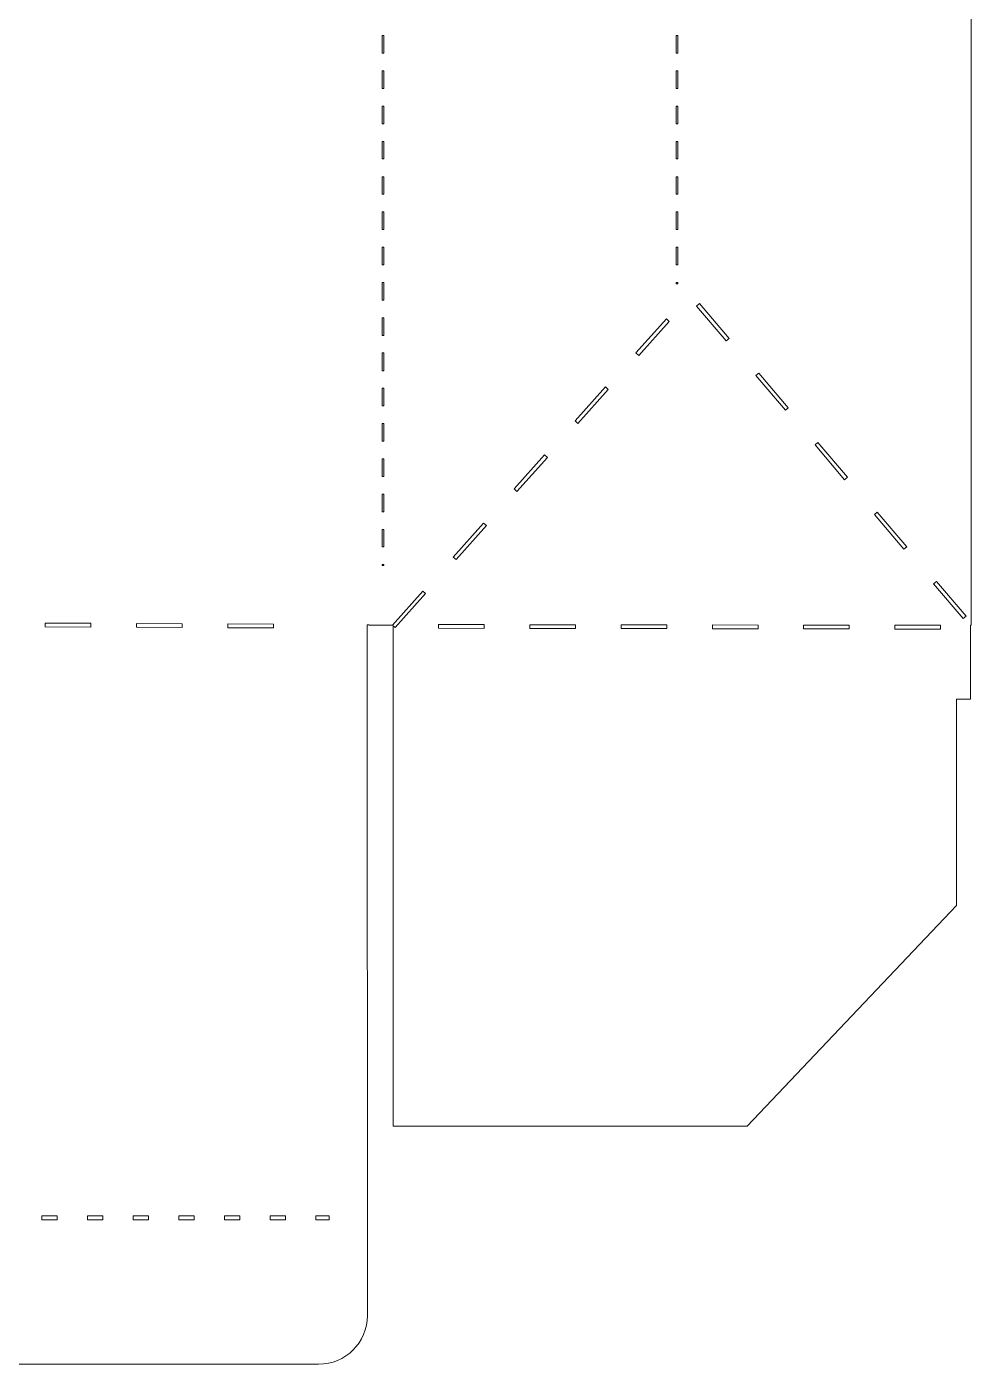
# Model space of a CAD drawing. Header units: centimetres. Extents: x -12.7 to 12.7, y -9.3 to 9.3.
# Drawn here: x 6.08 to 12.65, y -9.29 to 0.01 of the extents above; entities that cross this region are included whole.
import ezdxf

# ---------------------------------------------------------------- set-up
doc = ezdxf.new("R2010")
doc.units = ezdxf.units.CM
doc.header["$MEASUREMENT"] = 0
doc.layers.add('Layer 1', color=7, linetype='Continuous')

msp = doc.modelspace()

# ---------------------------------------------------------------- linework, layer by layer
at = {"layer": 'Layer 1', "color": 232, "lineweight": 18}
for points, knots in [([(-9.20378, 9.29296), (-10.36339, 9.26133), (-11.29564, 8.23865), (-11.29564, 6.98612), (-11.29564, 6.98612), (-11.29564, 6.42628), (-11.31898, 5.57654), (-11.08645, 5.05383), (-11.08645, 5.05383), (-11.08645, 5.05383), (-11.0972, 5.05383), (-11.0972, 5.05383), (-11.0972, 5.05383), (-11.0972, 5.05383), (-11.0972, 5.05879), (-11.0972, 5.05879), (-11.0972, 5.05879), (-11.0972, 5.06019), (-11.09765, 5.06127), (-11.09885, 5.06127), (-11.09885, 5.06127), (-11.09885, 5.06127), (-11.67018, 5.06127), (-11.67018, 5.06127), (-11.67018, 5.06127), (-11.67138, 5.06127), (-11.67266, 5.06019), (-11.67266, 5.05879), (-11.67266, 5.05879), (-11.67266, 5.05879), (-11.67266, 5.05796), (-11.67266, 5.05796), (-11.67266, 5.05796), (-11.68073, 5.05835), (-11.68851, 5.0588), (-11.69665, 5.0588), (-11.69665, 5.0588), (-11.69665, 5.0588), (-12.05384, 5.0588), (-12.05384, 5.0588), (-12.05384, 5.0588), (-12.07108, 5.0588), (-12.08824, 5.0588), (-12.1051, 5.05715), (-12.1051, 5.05715), (-12.10518, 5.05681), (-12.10501, 5.055), (-12.1051, 5.05467), (-12.1051, 5.05467), (-12.10632, 5.04994), (-12.10811, 5.04557), (-12.11089, 5.04144), (-12.11089, 5.04144), (-12.11089, 5.04144), (-12.65163, 4.23942), (-12.65163, 4.23942), (-12.65163, 4.23942), (-12.65163, 4.23942), (-12.65163, -3.45747), (-12.65163, -3.45747), (-12.65163, -3.45747), (-12.65163, -3.47198), (-12.65072, -3.48618), (-12.64998, -3.50046), (-12.64998, -3.50046), (-12.64998, -3.50046), (-12.64667, -3.4955), (-12.64667, -3.4955), (-12.64667, -3.4955), (-12.63475, -3.47781), (-12.61304, -3.47497), (-12.59789, -3.48889), (-12.59789, -3.48889), (-12.59789, -3.48889), (-11.92733, -4.10487), (-11.92733, -4.10487), (-11.92733, -4.10487), (-11.9137, -4.1174), (-11.91093, -4.13982), (-11.91906, -4.15696), (-11.91906, -4.15696), (-11.91906, -4.15696), (-11.69664, -4.15696), (-11.69664, -4.15696), (-11.69664, -4.15696), (-11.68848, -4.15696), (-11.68074, -4.15485), (-11.67266, -4.15448), (-11.67266, -4.15448), (-11.67266, -4.15448), (-11.67266, -4.15613), (-11.67266, -4.15613), (-11.67266, -4.15613), (-11.67266, -4.15753), (-11.67138, -4.15778), (-11.67018, -4.15778), (-11.67018, -4.15778), (-11.67018, -4.15778), (-11.09885, -4.15778), (-11.09885, -4.15778), (-11.09885, -4.15778), (-11.09765, -4.15778), (-11.0972, -4.15752), (-11.0972, -4.15613), (-11.0972, -4.15613), (-11.0972, -4.15613), (-11.0972, -4.15034), (-11.0972, -4.15034), (-11.0972, -4.15034), (-11.0972, -4.15034), (-3.42428, -4.15034), (-3.42428, -4.15034), (-3.42428, -4.15034), (-3.42428, -4.15034), (-3.42428, -4.15282), (-3.42428, -4.15282), (-3.42428, -4.15282), (-3.42428, -4.15282), (-3.41767, -4.15282), (-3.41767, -4.15282), (-3.41767, -4.15282), (-3.41767, -4.15282), (-3.41767, -4.67703), (-3.41767, -4.67703), (-3.41767, -4.67703), (-3.41767, -4.67703), (-3.3168, -4.67703), (-3.3168, -4.67703), (-3.3168, -4.67703), (-3.3168, -4.67703), (-3.3168, -6.11322), (-3.3168, -6.11322), (-3.3168, -6.11322), (-3.3168, -6.11322), (-1.81942, -7.64698), (-1.81942, -7.64698), (-1.81942, -7.64698), (-1.81942, -7.64698), (0.61475, -7.65111), (0.61475, -7.65111), (0.61475, -7.65111), (0.61475, -7.65111), (0.61475, -4.15696), (0.61475, -4.15696), (0.61475, -4.15696), (0.61475, -4.15696), (0.87355, -4.15861), (0.87355, -4.15861), (0.87355, -4.15861), (0.87355, -4.15861), (0.86611, -8.26131), (0.86611, -8.26131), (0.86611, -8.26131), (0.86611, -8.26131), (0.89588, -8.26131), (0.89588, -8.26131), (0.89588, -8.26131), (0.89588, -8.26131), (0.89588, -8.28777), (0.89588, -8.28777), (0.89588, -8.28777), (0.89588, -8.28777), (0.86611, -8.28777), (0.86611, -8.28777), (0.86611, -8.28777), (0.86611, -8.28777), (0.86528, -8.93765), (0.86528, -8.93765), (0.86528, -8.93765), (0.86528, -9.12589), (0.89697, -9.29318), (1.08521, -9.29318), (1.08521, -9.29318), (1.08521, -9.29318), (8.11155, -9.29318), (8.11155, -9.29318), (8.11155, -9.29318), (8.29979, -9.29318), (8.45137, -9.14159), (8.45137, -8.95336), (8.45137, -8.95336), (8.45137, -8.95336), (8.44972, -4.15035), (8.44972, -4.15035), (8.44972, -4.15035), (8.44972, -4.15035), (8.46295, -4.15035), (8.46295, -4.15035), (8.46295, -4.15035), (8.46295, -4.15035), (8.46295, -4.15283), (8.46295, -4.15283), (8.46295, -4.15283), (8.46295, -4.15283), (8.62666, -4.15283), (8.62666, -4.15283), (8.62666, -4.15283), (8.62666, -4.15283), (8.62501, -4.15118), (8.62501, -4.15118), (8.62501, -4.15118), (8.62501, -4.15118), (8.83668, -3.91471), (8.83668, -3.91471), (8.83668, -3.91471), (8.83668, -3.91471), (8.85652, -3.93207), (8.85652, -3.93207), (8.85652, -3.93207), (8.85652, -3.93207), (8.64485, -4.16854), (8.64485, -4.16854), (8.64485, -4.16854), (8.64485, -4.16854), (8.63079, -4.15614), (8.63079, -4.15614), (8.63079, -4.15614), (8.63079, -4.15614), (8.63079, -7.63624), (8.63079, -7.63624), (8.63079, -7.63624), (8.63079, -7.63624), (11.09224, -7.63624), (11.09224, -7.63624), (11.09224, -7.63624), (11.09224, -7.63624), (12.5491, -6.10248), (12.5491, -6.10248), (12.5491, -6.10248), (12.5491, -6.10248), (12.5491, -4.66712), (12.5491, -4.66712), (12.5491, -4.66712), (12.5491, -4.66712), (12.64667, -4.66712), (12.64667, -4.66712), (12.64667, -4.66712), (12.64667, -4.66712), (12.64667, -4.15284), (12.64667, -4.15284), (12.64667, -4.15284), (12.64667, -4.15284), (12.65163, -4.15284), (12.65163, -4.15284), (12.65163, -4.15284), (12.65163, -4.15284), (12.65163, 5.05714), (12.65163, 5.05714), (12.65163, 5.05714), (12.65163, 5.05714), (8.46295, 5.05714), (8.46295, 5.05714), (8.46295, 5.05714), (8.46295, 5.05714), (8.46295, 5.05383), (8.46295, 5.05383), (8.46295, 5.05383), (8.46295, 5.05383), (8.43649, 5.05383), (8.43649, 5.05383), (8.43649, 5.05383), (8.79976, 5.49231), (8.88545, 6.36307), (8.88545, 6.98613), (8.88545, 6.98613), (8.88545, 8.25853), (7.92253, 9.29296), (6.73736, 9.29297), (6.73736, 9.29297), (5.85738, 9.29297), (5.10098, 8.72291), (4.76952, 7.90887), (4.76952, 7.90887), (4.43816, 8.72273), (3.68297, 9.29297), (2.80334, 9.29297), (2.80334, 9.29297), (1.61817, 9.29297), (0.65608, 8.25854), (0.65608, 6.98613), (0.65608, 6.98613), (0.65608, 6.42629), (0.63191, 5.57655), (0.86444, 5.05384), (0.86444, 5.05384), (0.86444, 5.05384), (0.83219, 5.05384), (0.83219, 5.05384), (0.83219, 5.05384), (0.82749, 5.0566), (0.82295, 5.0588), (0.81731, 5.0588), (0.81731, 5.0588), (0.81731, 5.0588), (0.74207, 5.0588), (0.74207, 5.0588), (0.74207, 5.0588), (0.73874, 5.0588), (0.73601, 5.05814), (0.73297, 5.05715), (0.73297, 5.05715), (0.73297, 5.05715), (-3.4243, 5.05715), (-3.4243, 5.05715), (-3.4243, 5.05715), (-3.4243, 5.05715), (-3.4243, 5.05384), (-3.4243, 5.05384), (-3.4243, 5.05384), (-3.4243, 5.05384), (-3.51608, 5.05384), (-3.51608, 5.05384), (-3.51608, 5.05384), (-3.15281, 5.4923), (-3.06712, 6.36307), (-3.06712, 6.98613), (-3.06712, 6.98613), (-3.06712, 8.25853), (-4.03004, 9.29296), (-5.21521, 9.29297), (-5.21521, 9.29297), (-6.09519, 9.29297), (-6.85159, 8.72291), (-7.18305, 7.90887), (-7.18305, 7.90887), (-7.51441, 8.72273), (-8.26877, 9.29297), (-9.14841, 9.29297), (-9.14841, 9.29297), (-9.16693, 9.29297), (-9.1854, 9.29347), (-9.20381, 9.29297), (-9.20381, 9.29297), (-9.20381, 9.29297), (-9.20378, 9.29296), (-9.20378, 9.29296)], [0, 0, 0, 0, 0.0117647, 0.0117647, 0.0117647, 0.0117647, 0.0235294, 0.0235294, 0.0235294, 0.0235294, 0.0352941, 0.0352941, 0.0352941, 0.0352941, 0.0470588, 0.0470588, 0.0470588, 0.0470588, 0.0588235, 0.0588235, 0.0588235, 0.0588235, 0.0705882, 0.0705882, 0.0705882, 0.0705882, 0.0823529, 0.0823529, 0.0823529, 0.0823529, 0.0941176, 0.0941176, 0.0941176, 0.0941176, 0.1058824, 0.1058824, 0.1058824, 0.1058824, 0.1176471, 0.1176471, 0.1176471, 0.1176471, 0.1294118, 0.1294118, 0.1294118, 0.1294118, 0.1411765, 0.1411765, 0.1411765, 0.1411765, 0.1529412, 0.1529412, 0.1529412, 0.1529412, 0.1647059, 0.1647059, 0.1647059, 0.1647059, 0.1764706, 0.1764706, 0.1764706, 0.1764706, 0.1882353, 0.1882353, 0.1882353, 0.1882353, 0.2, 0.2, 0.2, 0.2, 0.2117647, 0.2117647, 0.2117647, 0.2117647, 0.2235294, 0.2235294, 0.2235294, 0.2235294, 0.2352941, 0.2352941, 0.2352941, 0.2352941, 0.2470588, 0.2470588, 0.2470588, 0.2470588, 0.2588235, 0.2588235, 0.2588235, 0.2588235, 0.2705882, 0.2705882, 0.2705882, 0.2705882, 0.2823529, 0.2823529, 0.2823529, 0.2823529, 0.2941176, 0.2941176, 0.2941176, 0.2941176, 0.3058824, 0.3058824, 0.3058824, 0.3058824, 0.3176471, 0.3176471, 0.3176471, 0.3176471, 0.3294118, 0.3294118, 0.3294118, 0.3294118, 0.3411765, 0.3411765, 0.3411765, 0.3411765, 0.3529412, 0.3529412, 0.3529412, 0.3529412, 0.3647059, 0.3647059, 0.3647059, 0.3647059, 0.3764706, 0.3764706, 0.3764706, 0.3764706, 0.3882353, 0.3882353, 0.3882353, 0.3882353, 0.4, 0.4, 0.4, 0.4, 0.4117647, 0.4117647, 0.4117647, 0.4117647, 0.4235294, 0.4235294, 0.4235294, 0.4235294, 0.4352941, 0.4352941, 0.4352941, 0.4352941, 0.4470588, 0.4470588, 0.4470588, 0.4470588, 0.4588235, 0.4588235, 0.4588235, 0.4588235, 0.4705882, 0.4705882, 0.4705882, 0.4705882, 0.4823529, 0.4823529, 0.4823529, 0.4823529, 0.4941176, 0.4941176, 0.4941176, 0.4941176, 0.5058824, 0.5058824, 0.5058824, 0.5058824, 0.5176471, 0.5176471, 0.5176471, 0.5176471, 0.5294118, 0.5294118, 0.5294118, 0.5294118, 0.5411765, 0.5411765, 0.5411765, 0.5411765, 0.5529412, 0.5529412, 0.5529412, 0.5529412, 0.5647059, 0.5647059, 0.5647059, 0.5647059, 0.5764706, 0.5764706, 0.5764706, 0.5764706, 0.5882353, 0.5882353, 0.5882353, 0.5882353, 0.6, 0.6, 0.6, 0.6, 0.6117647, 0.6117647, 0.6117647, 0.6117647, 0.6235294, 0.6235294, 0.6235294, 0.6235294, 0.6352941, 0.6352941, 0.6352941, 0.6352941, 0.6470588, 0.6470588, 0.6470588, 0.6470588, 0.6588235, 0.6588235, 0.6588235, 0.6588235, 0.6705882, 0.6705882, 0.6705882, 0.6705882, 0.6823529, 0.6823529, 0.6823529, 0.6823529, 0.6941176, 0.6941176, 0.6941176, 0.6941176, 0.7058824, 0.7058824, 0.7058824, 0.7058824, 0.7176471, 0.7176471, 0.7176471, 0.7176471, 0.7294118, 0.7294118, 0.7294118, 0.7294118, 0.7411765, 0.7411765, 0.7411765, 0.7411765, 0.7529412, 0.7529412, 0.7529412, 0.7529412, 0.7647059, 0.7647059, 0.7647059, 0.7647059, 0.7764706, 0.7764706, 0.7764706, 0.7764706, 0.7882353, 0.7882353, 0.7882353, 0.7882353, 0.8, 0.8, 0.8, 0.8, 0.8117647, 0.8117647, 0.8117647, 0.8117647, 0.8235294, 0.8235294, 0.8235294, 0.8235294, 0.8352941, 0.8352941, 0.8352941, 0.8352941, 0.8470588, 0.8470588, 0.8470588, 0.8470588, 0.8588235, 0.8588235, 0.8588235, 0.8588235, 0.8705882, 0.8705882, 0.8705882, 0.8705882, 0.8823529, 0.8823529, 0.8823529, 0.8823529, 0.8941176, 0.8941176, 0.8941176, 0.8941176, 0.9058824, 0.9058824, 0.9058824, 0.9058824, 0.9176471, 0.9176471, 0.9176471, 0.9176471, 0.9294118, 0.9294118, 0.9294118, 0.9294118, 0.9411765, 0.9411765, 0.9411765, 0.9411765, 0.9529412, 0.9529412, 0.9529412, 0.9529412, 0.9647059, 0.9647059, 0.9647059, 0.9647059, 0.9764706, 0.9764706, 0.9764706, 0.9764706, 1, 1, 1, 1]), ([(8.55472, -0.05096), (8.55472, -0.05096), (8.56464, -0.05096), (8.56464, -0.05096), (8.56464, -0.05096), (8.56464, -0.05096), (8.56464, -0.17333), (8.56464, -0.17333), (8.56464, -0.17333), (8.56464, -0.17333), (8.55472, -0.17333), (8.55472, -0.17333), (8.55472, -0.17333), (8.55472, -0.17333), (8.55472, -0.05096), (8.55472, -0.05096)], [0, 0, 0, 0, 0.2, 0.2, 0.2, 0.2, 0.4, 0.4, 0.4, 0.4, 0.6, 0.6, 0.6, 0.6, 1, 1, 1, 1]), ([(10.59946, -0.05096), (10.59946, -0.05096), (10.61021, -0.05096), (10.61021, -0.05096), (10.61021, -0.05096), (10.61021, -0.05096), (10.61021, -0.17333), (10.61021, -0.17333), (10.61021, -0.17333), (10.61021, -0.17333), (10.59946, -0.17333), (10.59946, -0.17333), (10.59946, -0.17333), (10.59946, -0.17333), (10.59946, -0.05096), (10.59946, -0.05096)], [0, 0, 0, 0, 0.2, 0.2, 0.2, 0.2, 0.4, 0.4, 0.4, 0.4, 0.6, 0.6, 0.6, 0.6, 1, 1, 1, 1]), ([(8.55472, -0.29653), (8.55472, -0.29653), (8.56464, -0.29653), (8.56464, -0.29653), (8.56464, -0.29653), (8.56464, -0.29653), (8.56464, -0.4189), (8.56464, -0.4189), (8.56464, -0.4189), (8.56464, -0.4189), (8.55472, -0.4189), (8.55472, -0.4189), (8.55472, -0.4189), (8.55472, -0.4189), (8.55472, -0.29653), (8.55472, -0.29653)], [0, 0, 0, 0, 0.2, 0.2, 0.2, 0.2, 0.4, 0.4, 0.4, 0.4, 0.6, 0.6, 0.6, 0.6, 1, 1, 1, 1]), ([(10.59946, -0.29653), (10.59946, -0.29653), (10.61021, -0.29653), (10.61021, -0.29653), (10.61021, -0.29653), (10.61021, -0.29653), (10.61021, -0.4189), (10.61021, -0.4189), (10.61021, -0.4189), (10.61021, -0.4189), (10.59946, -0.4189), (10.59946, -0.4189), (10.59946, -0.4189), (10.59946, -0.4189), (10.59946, -0.29653), (10.59946, -0.29653)], [0, 0, 0, 0, 0.2, 0.2, 0.2, 0.2, 0.4, 0.4, 0.4, 0.4, 0.6, 0.6, 0.6, 0.6, 1, 1, 1, 1]), ([(8.55472, -0.54127), (8.55472, -0.54127), (8.56464, -0.54127), (8.56464, -0.54127), (8.56464, -0.54127), (8.56464, -0.54127), (8.56464, -0.66447), (8.56464, -0.66447), (8.56464, -0.66447), (8.56464, -0.66447), (8.55472, -0.66447), (8.55472, -0.66447), (8.55472, -0.66447), (8.55472, -0.66447), (8.55472, -0.54127), (8.55472, -0.54127)], [0, 0, 0, 0, 0.2, 0.2, 0.2, 0.2, 0.4, 0.4, 0.4, 0.4, 0.6, 0.6, 0.6, 0.6, 1, 1, 1, 1]), ([(10.59946, -0.54127), (10.59946, -0.54127), (10.61021, -0.54127), (10.61021, -0.54127), (10.61021, -0.54127), (10.61021, -0.54127), (10.61021, -0.66447), (10.61021, -0.66447), (10.61021, -0.66447), (10.61021, -0.66447), (10.59946, -0.66447), (10.59946, -0.66447), (10.59946, -0.66447), (10.59946, -0.66447), (10.59946, -0.54127), (10.59946, -0.54127)], [0, 0, 0, 0, 0.2, 0.2, 0.2, 0.2, 0.4, 0.4, 0.4, 0.4, 0.6, 0.6, 0.6, 0.6, 1, 1, 1, 1]), ([(8.55472, -0.78684), (8.55472, -0.78684), (8.56464, -0.78684), (8.56464, -0.78684), (8.56464, -0.78684), (8.56464, -0.78684), (8.56464, -0.90921), (8.56464, -0.90921), (8.56464, -0.90921), (8.56464, -0.90921), (8.55472, -0.90921), (8.55472, -0.90921), (8.55472, -0.90921), (8.55472, -0.90921), (8.55472, -0.78684), (8.55472, -0.78684)], [0, 0, 0, 0, 0.2, 0.2, 0.2, 0.2, 0.4, 0.4, 0.4, 0.4, 0.6, 0.6, 0.6, 0.6, 1, 1, 1, 1]), ([(10.59946, -0.78684), (10.59946, -0.78684), (10.61021, -0.78684), (10.61021, -0.78684), (10.61021, -0.78684), (10.61021, -0.78684), (10.61021, -0.90921), (10.61021, -0.90921), (10.61021, -0.90921), (10.61021, -0.90921), (10.59946, -0.90921), (10.59946, -0.90921), (10.59946, -0.90921), (10.59946, -0.90921), (10.59946, -0.78684), (10.59946, -0.78684)], [0, 0, 0, 0, 0.2, 0.2, 0.2, 0.2, 0.4, 0.4, 0.4, 0.4, 0.6, 0.6, 0.6, 0.6, 1, 1, 1, 1]), ([(8.55472, -1.0324), (8.55472, -1.0324), (8.56464, -1.0324), (8.56464, -1.0324), (8.56464, -1.0324), (8.56464, -1.0324), (8.56464, -1.15477), (8.56464, -1.15477), (8.56464, -1.15477), (8.56464, -1.15477), (8.55472, -1.15477), (8.55472, -1.15477), (8.55472, -1.15477), (8.55472, -1.15477), (8.55472, -1.0324), (8.55472, -1.0324)], [0, 0, 0, 0, 0.2, 0.2, 0.2, 0.2, 0.4, 0.4, 0.4, 0.4, 0.6, 0.6, 0.6, 0.6, 1, 1, 1, 1]), ([(10.59946, -1.0324), (10.59946, -1.0324), (10.61021, -1.0324), (10.61021, -1.0324), (10.61021, -1.0324), (10.61021, -1.0324), (10.61021, -1.15477), (10.61021, -1.15477), (10.61021, -1.15477), (10.61021, -1.15477), (10.59946, -1.15477), (10.59946, -1.15477), (10.59946, -1.15477), (10.59946, -1.15477), (10.59946, -1.0324), (10.59946, -1.0324)], [0, 0, 0, 0, 0.2, 0.2, 0.2, 0.2, 0.4, 0.4, 0.4, 0.4, 0.6, 0.6, 0.6, 0.6, 1, 1, 1, 1]), ([(8.55472, -1.27714), (8.55472, -1.27714), (8.56464, -1.27714), (8.56464, -1.27714), (8.56464, -1.27714), (8.56464, -1.27714), (8.56464, -1.40034), (8.56464, -1.40034), (8.56464, -1.40034), (8.56464, -1.40034), (8.55472, -1.40034), (8.55472, -1.40034), (8.55472, -1.40034), (8.55472, -1.40034), (8.55472, -1.27714), (8.55472, -1.27714)], [0, 0, 0, 0, 0.2, 0.2, 0.2, 0.2, 0.4, 0.4, 0.4, 0.4, 0.6, 0.6, 0.6, 0.6, 1, 1, 1, 1]), ([(10.59946, -1.27714), (10.59946, -1.27714), (10.61021, -1.27714), (10.61021, -1.27714), (10.61021, -1.27714), (10.61021, -1.27714), (10.61021, -1.40034), (10.61021, -1.40034), (10.61021, -1.40034), (10.61021, -1.40034), (10.59946, -1.40034), (10.59946, -1.40034), (10.59946, -1.40034), (10.59946, -1.40034), (10.59946, -1.27714), (10.59946, -1.27714)], [0, 0, 0, 0, 0.2, 0.2, 0.2, 0.2, 0.4, 0.4, 0.4, 0.4, 0.6, 0.6, 0.6, 0.6, 1, 1, 1, 1]), ([(8.55472, -1.52271), (8.55472, -1.52271), (8.56464, -1.52271), (8.56464, -1.52271), (8.56464, -1.52271), (8.56464, -1.52271), (8.56464, -1.64508), (8.56464, -1.64508), (8.56464, -1.64508), (8.56464, -1.64508), (8.55472, -1.64508), (8.55472, -1.64508), (8.55472, -1.64508), (8.55472, -1.64508), (8.55472, -1.52271), (8.55472, -1.52271)], [0, 0, 0, 0, 0.2, 0.2, 0.2, 0.2, 0.4, 0.4, 0.4, 0.4, 0.6, 0.6, 0.6, 0.6, 1, 1, 1, 1]), ([(10.59946, -1.52271), (10.59946, -1.52271), (10.61021, -1.52271), (10.61021, -1.52271), (10.61021, -1.52271), (10.61021, -1.52271), (10.61021, -1.64508), (10.61021, -1.64508), (10.61021, -1.64508), (10.61021, -1.64508), (10.59946, -1.64508), (10.59946, -1.64508), (10.59946, -1.64508), (10.59946, -1.64508), (10.59946, -1.52271), (10.59946, -1.52271)], [0, 0, 0, 0, 0.2, 0.2, 0.2, 0.2, 0.4, 0.4, 0.4, 0.4, 0.6, 0.6, 0.6, 0.6, 1, 1, 1, 1]), ([(8.55472, -1.76827), (8.55472, -1.76827), (8.56464, -1.76827), (8.56464, -1.76827), (8.56464, -1.76827), (8.56464, -1.76827), (8.56464, -1.89064), (8.56464, -1.89064), (8.56464, -1.89064), (8.56464, -1.89064), (8.55472, -1.89064), (8.55472, -1.89064), (8.55472, -1.89064), (8.55472, -1.89064), (8.55472, -1.76827), (8.55472, -1.76827)], [0, 0, 0, 0, 0.2, 0.2, 0.2, 0.2, 0.4, 0.4, 0.4, 0.4, 0.6, 0.6, 0.6, 0.6, 1, 1, 1, 1]), ([(10.59946, -1.76827), (10.59946, -1.76827), (10.61021, -1.76827), (10.61021, -1.76827), (10.61021, -1.76827), (10.61021, -1.76827), (10.61021, -1.77819), (10.61021, -1.77819), (10.61021, -1.77819), (10.61021, -1.77819), (10.59946, -1.77819), (10.59946, -1.77819), (10.59946, -1.77819), (10.59946, -1.77819), (10.59946, -1.76827), (10.59946, -1.76827)], [0, 0, 0, 0, 0.2, 0.2, 0.2, 0.2, 0.4, 0.4, 0.4, 0.4, 0.6, 0.6, 0.6, 0.6, 1, 1, 1, 1]), ([(10.76069, -1.91545), (10.76069, -1.91545), (10.96657, -2.15688), (10.96657, -2.15688), (10.96657, -2.15688), (10.96657, -2.15688), (10.94673, -2.17424), (10.94673, -2.17424), (10.94673, -2.17424), (10.94673, -2.17424), (10.74085, -1.93281), (10.74085, -1.93281), (10.74085, -1.93281), (10.74085, -1.93281), (10.76069, -1.91545), (10.76069, -1.91545)], [0, 0, 0, 0, 0.2, 0.2, 0.2, 0.2, 0.4, 0.4, 0.4, 0.4, 0.6, 0.6, 0.6, 0.6, 1, 1, 1, 1]), ([(8.55472, -2.01384), (8.55472, -2.01384), (8.56464, -2.01384), (8.56464, -2.01384), (8.56464, -2.01384), (8.56464, -2.01384), (8.56464, -2.13621), (8.56464, -2.13621), (8.56464, -2.13621), (8.56464, -2.13621), (8.55472, -2.13621), (8.55472, -2.13621), (8.55472, -2.13621), (8.55472, -2.13621), (8.55472, -2.01384), (8.55472, -2.01384)], [0, 0, 0, 0, 0.2, 0.2, 0.2, 0.2, 0.4, 0.4, 0.4, 0.4, 0.6, 0.6, 0.6, 0.6, 1, 1, 1, 1]), ([(10.53083, -2.02128), (10.53083, -2.02128), (10.55067, -2.03947), (10.55067, -2.03947), (10.55067, -2.03947), (10.55067, -2.03947), (10.339, -2.27594), (10.339, -2.27594), (10.339, -2.27594), (10.339, -2.27594), (10.31916, -2.25858), (10.31916, -2.25858), (10.31916, -2.25858), (10.31916, -2.25858), (10.53083, -2.02128), (10.53083, -2.02128)], [0, 0, 0, 0, 0.2, 0.2, 0.2, 0.2, 0.4, 0.4, 0.4, 0.4, 0.6, 0.6, 0.6, 0.6, 1, 1, 1, 1]), ([(8.55472, -2.25858), (8.55472, -2.25858), (8.56464, -2.25858), (8.56464, -2.25858), (8.56464, -2.25858), (8.56464, -2.25858), (8.56464, -2.38178), (8.56464, -2.38178), (8.56464, -2.38178), (8.56464, -2.38178), (8.55472, -2.38178), (8.55472, -2.38178), (8.55472, -2.38178), (8.55472, -2.38178), (8.55472, -2.25858), (8.55472, -2.25858)], [0, 0, 0, 0, 0.2, 0.2, 0.2, 0.2, 0.4, 0.4, 0.4, 0.4, 0.6, 0.6, 0.6, 0.6, 1, 1, 1, 1]), ([(11.17327, -2.39914), (11.17327, -2.39914), (11.37915, -2.64057), (11.37915, -2.64057), (11.37915, -2.64057), (11.37915, -2.64057), (11.35931, -2.65711), (11.35931, -2.65711), (11.35931, -2.65711), (11.35931, -2.65711), (11.1526, -2.41568), (11.1526, -2.41568), (11.1526, -2.41568), (11.1526, -2.41568), (11.17327, -2.39914), (11.17327, -2.39914)], [0, 0, 0, 0, 0.2, 0.2, 0.2, 0.2, 0.4, 0.4, 0.4, 0.4, 0.6, 0.6, 0.6, 0.6, 1, 1, 1, 1]), ([(8.55472, -2.50415), (8.55472, -2.50415), (8.56464, -2.50415), (8.56464, -2.50415), (8.56464, -2.50415), (8.56464, -2.50415), (8.56464, -2.62652), (8.56464, -2.62652), (8.56464, -2.62652), (8.56464, -2.62652), (8.55472, -2.62652), (8.55472, -2.62652), (8.55472, -2.62652), (8.55472, -2.62652), (8.55472, -2.50415), (8.55472, -2.50415)], [0, 0, 0, 0, 0.2, 0.2, 0.2, 0.2, 0.4, 0.4, 0.4, 0.4, 0.6, 0.6, 0.6, 0.6, 1, 1, 1, 1]), ([(10.1075, -2.49505), (10.1075, -2.49505), (10.12652, -2.51241), (10.12652, -2.51241), (10.12652, -2.51241), (10.12652, -2.51241), (9.91485, -2.74888), (9.91485, -2.74888), (9.91485, -2.74888), (9.91485, -2.74888), (9.89583, -2.73152), (9.89583, -2.73152), (9.89583, -2.73152), (9.89583, -2.73152), (10.1075, -2.49505), (10.1075, -2.49505)], [0, 0, 0, 0, 0.2, 0.2, 0.2, 0.2, 0.4, 0.4, 0.4, 0.4, 0.6, 0.6, 0.6, 0.6, 1, 1, 1, 1]), ([(8.55472, -2.74971), (8.55472, -2.74971), (8.56464, -2.74971), (8.56464, -2.74971), (8.56464, -2.74971), (8.56464, -2.74971), (8.56464, -2.87208), (8.56464, -2.87208), (8.56464, -2.87208), (8.56464, -2.87208), (8.55472, -2.87208), (8.55472, -2.87208), (8.55472, -2.87208), (8.55472, -2.87208), (8.55472, -2.74971), (8.55472, -2.74971)], [0, 0, 0, 0, 0.2, 0.2, 0.2, 0.2, 0.4, 0.4, 0.4, 0.4, 0.6, 0.6, 0.6, 0.6, 1, 1, 1, 1]), ([(11.58503, -2.882), (11.58503, -2.882), (11.79174, -3.12343), (11.79174, -3.12343), (11.79174, -3.12343), (11.79174, -3.12343), (11.77107, -3.13997), (11.77107, -3.13997), (11.77107, -3.13997), (11.77107, -3.13997), (11.56519, -2.89854), (11.56519, -2.89854), (11.56519, -2.89854), (11.56519, -2.89854), (11.58503, -2.882), (11.58503, -2.882)], [0, 0, 0, 0, 0.2, 0.2, 0.2, 0.2, 0.4, 0.4, 0.4, 0.4, 0.6, 0.6, 0.6, 0.6, 1, 1, 1, 1]), ([(9.68416, -2.96799), (9.68416, -2.96799), (9.70318, -2.98618), (9.70318, -2.98618), (9.70318, -2.98618), (9.70318, -2.98618), (9.49151, -3.22265), (9.49151, -3.22265), (9.49151, -3.22265), (9.49151, -3.22265), (9.47249, -3.20446), (9.47249, -3.20446), (9.47249, -3.20446), (9.47249, -3.20446), (9.68416, -2.96799), (9.68416, -2.96799)], [0, 0, 0, 0, 0.2, 0.2, 0.2, 0.2, 0.4, 0.4, 0.4, 0.4, 0.6, 0.6, 0.6, 0.6, 1, 1, 1, 1]), ([(8.55472, -2.99445), (8.55472, -2.99445), (8.56464, -2.99445), (8.56464, -2.99445), (8.56464, -2.99445), (8.56464, -2.99445), (8.56464, -3.11765), (8.56464, -3.11765), (8.56464, -3.11765), (8.56464, -3.11765), (8.55472, -3.11765), (8.55472, -3.11765), (8.55472, -3.11765), (8.55472, -3.11765), (8.55472, -2.99445), (8.55472, -2.99445)], [0, 0, 0, 0, 0.2, 0.2, 0.2, 0.2, 0.4, 0.4, 0.4, 0.4, 0.6, 0.6, 0.6, 0.6, 1, 1, 1, 1]), ([(8.55472, -3.24002), (8.55472, -3.24002), (8.56464, -3.24002), (8.56464, -3.24002), (8.56464, -3.24002), (8.56464, -3.24002), (8.56464, -3.36322), (8.56464, -3.36322), (8.56464, -3.36322), (8.56464, -3.36322), (8.55472, -3.36322), (8.55472, -3.36322), (8.55472, -3.36322), (8.55472, -3.36322), (8.55472, -3.24002), (8.55472, -3.24002)], [0, 0, 0, 0, 0.2, 0.2, 0.2, 0.2, 0.4, 0.4, 0.4, 0.4, 0.6, 0.6, 0.6, 0.6, 1, 1, 1, 1]), ([(9.26, -3.44176), (9.26, -3.44176), (9.27984, -3.45912), (9.27984, -3.45912), (9.27984, -3.45912), (9.27984, -3.45912), (9.06817, -3.69559), (9.06817, -3.69559), (9.06817, -3.69559), (9.06817, -3.69559), (9.04833, -3.67823), (9.04833, -3.67823), (9.04833, -3.67823), (9.04833, -3.67823), (9.26, -3.44176), (9.26, -3.44176)], [0, 0, 0, 0, 0.2, 0.2, 0.2, 0.2, 0.4, 0.4, 0.4, 0.4, 0.6, 0.6, 0.6, 0.6, 1, 1, 1, 1]), ([(11.99761, -3.36487), (11.99761, -3.36487), (12.20349, -3.6063), (12.20349, -3.6063), (12.20349, -3.6063), (12.20349, -3.6063), (12.18365, -3.62284), (12.18365, -3.62284), (12.18365, -3.62284), (12.18365, -3.62284), (11.97777, -3.38141), (11.97777, -3.38141), (11.97777, -3.38141), (11.97777, -3.38141), (11.99761, -3.36487), (11.99761, -3.36487)], [0, 0, 0, 0, 0.2, 0.2, 0.2, 0.2, 0.4, 0.4, 0.4, 0.4, 0.6, 0.6, 0.6, 0.6, 1, 1, 1, 1]), ([(8.55472, -3.48559), (8.55472, -3.48559), (8.56464, -3.48559), (8.56464, -3.48559), (8.56464, -3.48559), (8.56464, -3.48559), (8.56464, -3.60796), (8.56464, -3.60796), (8.56464, -3.60796), (8.56464, -3.60796), (8.55472, -3.60796), (8.55472, -3.60796), (8.55472, -3.60796), (8.55472, -3.60796), (8.55472, -3.48559), (8.55472, -3.48559)], [0, 0, 0, 0, 0.2, 0.2, 0.2, 0.2, 0.4, 0.4, 0.4, 0.4, 0.6, 0.6, 0.6, 0.6, 1, 1, 1, 1]), ([(8.55472, -3.73115), (8.55472, -3.73115), (8.56464, -3.73115), (8.56464, -3.73115), (8.56464, -3.73115), (8.56464, -3.73115), (8.56464, -3.73611), (8.56464, -3.73611), (8.56464, -3.73611), (8.56464, -3.73611), (8.55472, -3.73611), (8.55472, -3.73611), (8.55472, -3.73611), (8.55472, -3.73611), (8.55472, -3.73115), (8.55472, -3.73115)], [0, 0, 0, 0, 0.2, 0.2, 0.2, 0.2, 0.4, 0.4, 0.4, 0.4, 0.6, 0.6, 0.6, 0.6, 1, 1, 1, 1]), ([(12.4102, -3.84773), (12.4102, -3.84773), (12.61608, -4.08916), (12.61608, -4.08916), (12.61608, -4.08916), (12.61608, -4.08916), (12.59624, -4.10652), (12.59624, -4.10652), (12.59624, -4.10652), (12.59624, -4.10652), (12.38953, -3.86509), (12.38953, -3.86509), (12.38953, -3.86509), (12.38953, -3.86509), (12.4102, -3.84773), (12.4102, -3.84773)], [0, 0, 0, 0, 0.2, 0.2, 0.2, 0.2, 0.4, 0.4, 0.4, 0.4, 0.6, 0.6, 0.6, 0.6, 1, 1, 1, 1]), ([(6.21068, -4.13794), (6.21068, -4.13794), (6.52818, -4.13877), (6.52818, -4.13877), (6.52818, -4.13877), (6.52818, -4.13877), (6.52818, -4.16523), (6.52818, -4.16523), (6.52818, -4.16523), (6.52818, -4.16523), (6.21068, -4.1644), (6.21068, -4.1644), (6.21068, -4.1644), (6.21068, -4.1644), (6.21068, -4.13794), (6.21068, -4.13794)], [0, 0, 0, 0, 0.2, 0.2, 0.2, 0.2, 0.4, 0.4, 0.4, 0.4, 0.6, 0.6, 0.6, 0.6, 1, 1, 1, 1]), ([(6.84568, -4.14042), (6.84568, -4.14042), (7.16318, -4.14207), (7.16318, -4.14207), (7.16318, -4.14207), (7.16318, -4.14207), (7.16318, -4.16853), (7.16318, -4.16853), (7.16318, -4.16853), (7.16318, -4.16853), (6.84568, -4.16688), (6.84568, -4.16688), (6.84568, -4.16688), (6.84568, -4.16688), (6.84568, -4.14042), (6.84568, -4.14042)], [0, 0, 0, 0, 0.2, 0.2, 0.2, 0.2, 0.4, 0.4, 0.4, 0.4, 0.6, 0.6, 0.6, 0.6, 1, 1, 1, 1]), ([(7.48068, -4.14373), (7.48068, -4.14373), (7.79818, -4.14456), (7.79818, -4.14456), (7.79818, -4.14456), (7.79818, -4.14456), (7.79818, -4.17102), (7.79818, -4.17102), (7.79818, -4.17102), (7.79818, -4.17102), (7.48068, -4.17019), (7.48068, -4.17019), (7.48068, -4.17019), (7.48068, -4.17019), (7.48068, -4.14373), (7.48068, -4.14373)], [0, 0, 0, 0, 0.2, 0.2, 0.2, 0.2, 0.4, 0.4, 0.4, 0.4, 0.6, 0.6, 0.6, 0.6, 1, 1, 1, 1]), ([(8.94581, -4.14704), (8.94581, -4.14704), (9.26331, -4.14787), (9.26331, -4.14787), (9.26331, -4.14787), (9.26331, -4.14787), (9.26331, -4.17433), (9.26331, -4.17433), (9.26331, -4.17433), (9.26331, -4.17433), (8.94581, -4.1735), (8.94581, -4.1735), (8.94581, -4.1735), (8.94581, -4.1735), (8.94581, -4.14704), (8.94581, -4.14704)], [0, 0, 0, 0, 0.2, 0.2, 0.2, 0.2, 0.4, 0.4, 0.4, 0.4, 0.6, 0.6, 0.6, 0.6, 1, 1, 1, 1]), ([(9.58081, -4.1487), (9.58081, -4.1487), (9.89831, -4.1487), (9.89831, -4.1487), (9.89831, -4.1487), (9.89831, -4.1487), (9.89831, -4.17516), (9.89831, -4.17516), (9.89831, -4.17516), (9.89831, -4.17516), (9.58081, -4.17516), (9.58081, -4.17516), (9.58081, -4.17516), (9.58081, -4.17516), (9.58081, -4.1487), (9.58081, -4.1487)], [0, 0, 0, 0, 0.2, 0.2, 0.2, 0.2, 0.4, 0.4, 0.4, 0.4, 0.6, 0.6, 0.6, 0.6, 1, 1, 1, 1]), ([(10.21581, -4.14952), (10.21581, -4.14952), (10.53331, -4.14952), (10.53331, -4.14952), (10.53331, -4.14952), (10.53331, -4.14952), (10.53331, -4.17598), (10.53331, -4.17598), (10.53331, -4.17598), (10.53331, -4.17598), (10.21581, -4.17598), (10.21581, -4.17598), (10.21581, -4.17598), (10.21581, -4.17598), (10.21581, -4.14952), (10.21581, -4.14952)], [0, 0, 0, 0, 0.2, 0.2, 0.2, 0.2, 0.4, 0.4, 0.4, 0.4, 0.6, 0.6, 0.6, 0.6, 1, 1, 1, 1]), ([(10.85081, -4.15035), (10.85081, -4.15035), (11.16831, -4.15118), (11.16831, -4.15118), (11.16831, -4.15118), (11.16831, -4.15118), (11.16831, -4.17764), (11.16831, -4.17764), (11.16831, -4.17764), (11.16831, -4.17764), (10.85081, -4.17681), (10.85081, -4.17681), (10.85081, -4.17681), (10.85081, -4.17681), (10.85081, -4.15035), (10.85081, -4.15035)], [0, 0, 0, 0, 0.2, 0.2, 0.2, 0.2, 0.4, 0.4, 0.4, 0.4, 0.6, 0.6, 0.6, 0.6, 1, 1, 1, 1]), ([(11.48581, -4.15117), (11.48581, -4.15117), (11.80331, -4.152), (11.80331, -4.152), (11.80331, -4.152), (11.80331, -4.152), (11.80331, -4.17846), (11.80331, -4.17846), (11.80331, -4.17846), (11.80331, -4.17846), (11.48581, -4.17763), (11.48581, -4.17763), (11.48581, -4.17763), (11.48581, -4.17763), (11.48581, -4.15117), (11.48581, -4.15117)], [0, 0, 0, 0, 0.2, 0.2, 0.2, 0.2, 0.4, 0.4, 0.4, 0.4, 0.6, 0.6, 0.6, 0.6, 1, 1, 1, 1]), ([(12.12081, -4.15282), (12.12081, -4.15282), (12.43831, -4.15282), (12.43831, -4.15282), (12.43831, -4.15282), (12.43831, -4.15282), (12.43831, -4.17928), (12.43831, -4.17928), (12.43831, -4.17928), (12.43831, -4.17928), (12.12081, -4.17928), (12.12081, -4.17928), (12.12081, -4.17928), (12.12081, -4.17928), (12.12081, -4.15282), (12.12081, -4.15282)], [0, 0, 0, 0, 0.2, 0.2, 0.2, 0.2, 0.4, 0.4, 0.4, 0.4, 0.6, 0.6, 0.6, 0.6, 1, 1, 1, 1]), ([(6.18753, -8.26131), (6.18753, -8.26131), (6.29336, -8.26131), (6.29336, -8.26131), (6.29336, -8.26131), (6.29336, -8.26131), (6.29336, -8.28777), (6.29336, -8.28777), (6.29336, -8.28777), (6.29336, -8.28777), (6.18753, -8.28777), (6.18753, -8.28777), (6.18753, -8.28777), (6.18753, -8.28777), (6.18753, -8.26131), (6.18753, -8.26131)], [0, 0, 0, 0, 0.2, 0.2, 0.2, 0.2, 0.4, 0.4, 0.4, 0.4, 0.6, 0.6, 0.6, 0.6, 1, 1, 1, 1]), ([(6.50503, -8.26131), (6.50503, -8.26131), (6.61086, -8.26131), (6.61086, -8.26131), (6.61086, -8.26131), (6.61086, -8.26131), (6.61086, -8.28777), (6.61086, -8.28777), (6.61086, -8.28777), (6.61086, -8.28777), (6.50503, -8.28777), (6.50503, -8.28777), (6.50503, -8.28777), (6.50503, -8.28777), (6.50503, -8.26131), (6.50503, -8.26131)], [0, 0, 0, 0, 0.2, 0.2, 0.2, 0.2, 0.4, 0.4, 0.4, 0.4, 0.6, 0.6, 0.6, 0.6, 1, 1, 1, 1]), ([(6.82253, -8.26131), (6.82253, -8.26131), (6.92836, -8.26131), (6.92836, -8.26131), (6.92836, -8.26131), (6.92836, -8.26131), (6.92836, -8.28777), (6.92836, -8.28777), (6.92836, -8.28777), (6.92836, -8.28777), (6.82253, -8.28777), (6.82253, -8.28777), (6.82253, -8.28777), (6.82253, -8.28777), (6.82253, -8.26131), (6.82253, -8.26131)], [0, 0, 0, 0, 0.2, 0.2, 0.2, 0.2, 0.4, 0.4, 0.4, 0.4, 0.6, 0.6, 0.6, 0.6, 1, 1, 1, 1]), ([(7.14003, -8.26131), (7.14003, -8.26131), (7.24586, -8.26131), (7.24586, -8.26131), (7.24586, -8.26131), (7.24586, -8.26131), (7.24586, -8.28777), (7.24586, -8.28777), (7.24586, -8.28777), (7.24586, -8.28777), (7.14003, -8.28777), (7.14003, -8.28777), (7.14003, -8.28777), (7.14003, -8.28777), (7.14003, -8.26131), (7.14003, -8.26131)], [0, 0, 0, 0, 0.2, 0.2, 0.2, 0.2, 0.4, 0.4, 0.4, 0.4, 0.6, 0.6, 0.6, 0.6, 1, 1, 1, 1]), ([(7.45753, -8.26131), (7.45753, -8.26131), (7.56336, -8.26131), (7.56336, -8.26131), (7.56336, -8.26131), (7.56336, -8.26131), (7.56336, -8.28777), (7.56336, -8.28777), (7.56336, -8.28777), (7.56336, -8.28777), (7.45753, -8.28777), (7.45753, -8.28777), (7.45753, -8.28777), (7.45753, -8.28777), (7.45753, -8.26131), (7.45753, -8.26131)], [0, 0, 0, 0, 0.2, 0.2, 0.2, 0.2, 0.4, 0.4, 0.4, 0.4, 0.6, 0.6, 0.6, 0.6, 1, 1, 1, 1]), ([(7.77503, -8.26131), (7.77503, -8.26131), (7.88086, -8.26131), (7.88086, -8.26131), (7.88086, -8.26131), (7.88086, -8.26131), (7.88086, -8.28777), (7.88086, -8.28777), (7.88086, -8.28777), (7.88086, -8.28777), (7.77503, -8.28777), (7.77503, -8.28777), (7.77503, -8.28777), (7.77503, -8.28777), (7.77503, -8.26131), (7.77503, -8.26131)], [0, 0, 0, 0, 0.2, 0.2, 0.2, 0.2, 0.4, 0.4, 0.4, 0.4, 0.6, 0.6, 0.6, 0.6, 1, 1, 1, 1]), ([(8.09253, -8.26131), (8.09253, -8.26131), (8.18596, -8.26131), (8.18596, -8.26131), (8.18596, -8.26131), (8.18596, -8.26131), (8.18596, -8.28777), (8.18596, -8.28777), (8.18596, -8.28777), (8.18596, -8.28777), (8.09253, -8.28777), (8.09253, -8.28777), (8.09253, -8.28777), (8.09253, -8.28777), (8.09253, -8.26131), (8.09253, -8.26131)], [0, 0, 0, 0, 0.2, 0.2, 0.2, 0.2, 0.4, 0.4, 0.4, 0.4, 0.6, 0.6, 0.6, 0.6, 1, 1, 1, 1])]:
    msp.add_open_spline(points, degree=3, knots=knots, dxfattribs=at)

doc.saveas('drawing.dxf')
